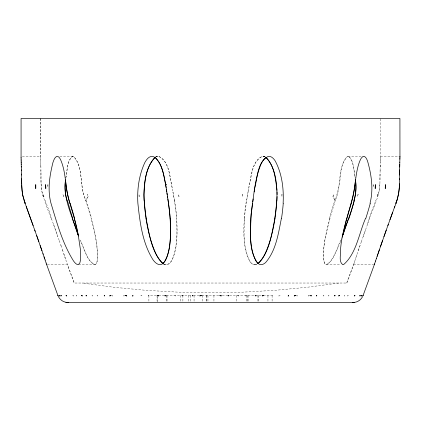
<?xml version="1.0" encoding="UTF-8"?>
<svg xmlns="http://www.w3.org/2000/svg" width="421" height="421" viewBox="0 0 421 421"><rect width="100%" height="100%" fill="white"/><g stroke="black" fill="none" stroke-linecap="round" stroke-linejoin="round"><path stroke-width="0.32" stroke-dasharray="2.1 1.58" d="M40.558 118.48L40.537 156.48M40.721 118.48L40.542 156.601M379.879 183.761C379.616 198.586 370.785 211.579 367.028 225.614M379.937 179.778L380.126 169.868M380.037 174.068C379.816 181.588 380.495 189.418 377.637 196.565M380.105 170.731L380.263 163.948M380.189 167.042L380.305 162.138M380.3 162.469L380.342 160.796M380.384 159.149L380.426 157.612M380.426 157.728L380.442 118.48M380.337 161.043L380.389 159.001M244.385 218.494C244.169 233.034 242.396 249.6 250.59 262.436C251.484 263.472 252.663 264.356 254.042 264.577A4.668 4.215 -43.1 0 0 255.51 264.556L256.773 264.172M238.754 295.395L238.702 296.079L237.497 295.395M245.701 295.395L245.638 296.079L246.348 295.395M65.781 177.999C67.539 171.173 66.476 161.469 72.391 156.48A4.936 2.9 87.9 0 1 73.564 156.465C83.437 166.521 79.364 184.024 84.505 196.565C91.01 217.078 98.098 238.307 97.335 260.078C97.025 261.63 96.862 263.814 95.193 264.556A4.678 2.61 67.8 0 1 94.183 264.546C86.337 259.373 84.458 248.458 80.243 240.686M65.755 178.141C67.602 171.331 66.381 161.396 72.433 156.465A4.936 2.9 88 0 1 73.607 156.48C84.074 167.932 79.111 186.935 85.873 200.585L88.131 196.565L87.352 194.265L87.894 196.565L85.873 200.585M264.983 156.812L263.935 156.465A4.931 4.689 -84.5 0 0 262.036 156.48C251 162.117 251.205 178.615 248.543 189.129M248.79 187.624L249.011 186.261M248.306 190.55L248.569 188.976M248.343 190.324L247.816 193.371M248.095 191.76L246.506 200.585M249.258 184.719C251.863 175.546 252.058 161.111 262.109 156.465A4.931 4.689 -84.4 0 1 264.004 156.48L265.062 156.849M247.653 194.265C244.275 216.068 240.196 240.307 249.611 261.125C251.095 263.888 254.268 265.304 257.347 264.625M335.127 200.585L333.106 196.565L333.648 194.265L332.869 196.565L335.127 200.585C341.91 186.992 336.889 167.868 347.393 156.48A4.936 2.9 -87.9 0 1 348.609 156.48C354.593 161.475 353.419 171.31 355.245 178.141M329.759 218.494C326.712 232.855 321.544 247.911 324.259 262.693C324.58 263.583 325.207 264.625 326.27 264.63L340.536 264.625M346.636 283.033L353.614 264.583L346.904 283.033L74.096 283.033L66.671 262.436M353.64 264.509L354.087 263.151M354.061 263.23L354.824 260.936M354.761 261.125L355.682 258.362M355.571 258.694L356.35 256.373M356.198 256.826L357.271 253.642M357.061 254.268L360.06 245.469M358.271 250.7L361.718 240.686M361.35 241.749L365.444 230.071M363.118 236.67L369.585 218.494M341.647 238.397C341.289 240.554 324.807 281.107 323.439 256.826C323.36 232.35 333.758 209.732 338.937 186.261C341.236 176.804 339.652 163.606 347.436 156.465M340.994 240.054C336.468 247.743 334.979 260.262 326.27 264.63M148.971 295.395L148.529 296.079L148.413 295.395L156.786 295.353M183.503 295.395L182.298 296.079L182.246 295.395M124.774 295.621L123.832 296.079L123.679 295.395L125.248 295.395M155.938 156.849L156.996 156.48A4.931 4.689 84.8 0 1 158.959 156.48M256.852 264.135L254.721 264.63M156.017 156.812L157.065 156.465M167.058 264.556C170.61 263.73 172.231 259.857 173.463 256.826C179.872 235.192 176.62 212.121 172.657 190.324M338.921 283.033L306.977 287.29L274.892 290.337L242.68 292.163L210.5 292.774L178.32 292.163L146.108 290.337L114.023 287.29L82.079 283.033M22.35 156.37L40.537 156.433M59.861 156.37L72.996 156.37M155.57 156.37L157.98 156.37M263.02 156.37L265.43 156.37M348.004 156.37L363.113 156.37M380.463 156.37L399.95 156.37M47.31 264.63L67.397 264.625L74.364 283.033M78.58 264.63L94.809 264.625M163.027 264.63L166.411 264.625M353.603 264.63L373.69 264.63M111.381 295.395L112.386 295.395L112.56 296.079L111.439 295.621M158.638 295.353L164.206 295.353M166.427 295.353L193.002 295.353M193.455 295.353L199.17 295.353M201.906 295.353L219.078 295.353M222.235 295.353L262.015 295.353M263.304 295.353L272.587 295.395L272.471 296.079L272.029 295.395M296.279 295.395L297.321 295.395L297.168 296.079L296.226 295.621M165.49 264.556L164.227 264.172M158.891 156.465C170.042 161.932 169.758 178.683 172.457 189.129M158.964 156.48C169.674 161.959 169.563 177.462 172.21 187.624M164.337 264.22L165.421 264.546A4.678 4.226 43.1 0 0 167.121 264.546C168.721 264.225 169.989 263.051 170.931 261.778C178.341 248.827 176.957 232.866 176.615 218.494M348.567 156.465L349.74 157.296A8.21 4.815 -88.1 0 1 350.004 157.622A9.857 5.773 -88.2 0 1 350.609 158.512C353.666 164.516 354.266 171.426 355.219 177.999M174.652 295.395L175.362 296.079L175.299 295.395M80.006 240.054C84.289 246.648 86.373 261.846 95.135 264.577C96.309 264.188 96.725 262.846 97.019 261.778C98.935 247.195 94.42 232.597 91.241 218.494M40.695 162.138C41.574 175.415 39.106 189.482 45.326 201.859M51.415 218.494L57.882 236.67M53.53 224.367L59.65 241.749M59.282 240.686L61.271 246.443M60.94 245.469L62.729 250.7M62.429 249.821L65.318 258.362M43.363 196.565C40.027 188.061 41.416 178.751 40.874 169.868M63.729 253.642L64.65 256.373M64.802 256.826L65.892 260.078M65.808 259.831L66.707 262.546M174.494 200.585L172.936 191.965M172.431 188.976L172.694 190.55M40.542 156.57L40.616 159.149M40.611 159.001L40.637 159.969M40.632 159.78L40.7 162.469M40.748 164.395L40.811 167.042M272.108 295.353L272.108 301.868M267.945 295.353L267.945 301.868M258.547 295.353L258.547 301.868M257.936 295.353L257.936 301.868M248.074 295.353L248.074 301.868M247.464 295.353L247.464 301.868M246.48 295.353L246.48 301.868M236.618 295.353L236.618 301.868M213.936 295.353L213.936 301.868M207.953 295.353L207.953 301.868M206.5 295.353L206.5 301.868M206.316 295.353L206.316 301.868M202.296 295.353L202.296 301.868M194.065 295.353L194.065 301.868M190.839 295.353L190.839 301.868M188.497 295.353L188.497 301.868M182.888 295.353L182.888 301.868M180.646 295.353L180.646 301.868M167.037 295.353L167.037 301.868M166.711 295.353L166.711 301.868M157.791 296.652L157.791 301.868M157.075 295.353L157.075 301.868M148.892 295.353L148.892 301.868M174.604 200.575A202.296 185.724 30.4 0 1 176.709 218.499M86.194 200.549A202.296 126.416 64 0 1 91.562 218.499M369.075 218.536A202.301 18.898 -69.9 0 1 375.8 200.175M244.296 218.499A202.285 185.714 -30.4 0 1 246.401 200.58M45.168 200.217A202.29 18.84 69.9 0 1 51.878 218.536M329.443 218.499A202.296 126.405 -64 0 1 334.811 200.549M45.052 202.154A202.222 18.214 69.9 0 1 51.473 219.715M281.991 194.265L281.975 196.565L281.675 196.565L281.991 194.265M47.91 184.719L47.862 187.135L47.91 184.719M373.222 184.719L373.138 187.135L373.222 184.719M76.838 295.395L76.811 296.079L76.569 295.395L76.838 295.395M242.428 194.265L242.285 196.565L241.954 196.565L242.428 194.265M279.007 295.395L278.881 296.079L280.186 295.395L279.007 295.395M358.103 194.265L357.45 196.565L358.103 194.265M308.614 295.395L308.44 296.079L310.124 295.395L308.614 295.395M323.933 295.395L323.728 296.079L323.107 295.395L323.933 295.395M328.564 295.395L328.348 296.079L329.017 295.395L328.564 295.395M377.832 194.265L377.042 196.565L377.832 194.265M344.431 295.395L344.189 296.079L344.431 295.395M347.693 295.395L347.446 296.079L348.278 295.395L347.693 295.395M97.893 295.395L97.272 296.079L97.067 295.395L97.893 295.395M43.958 196.565L43.168 194.265L43.958 196.565M63.55 196.565L62.897 194.265L63.55 196.565M139.325 196.565L139.025 196.565L139.009 194.265L139.325 196.565M179.046 196.565L178.715 196.565L178.572 194.265L179.046 196.565M73.307 295.395L72.722 295.395L73.554 296.079L73.307 295.395M92.436 295.395L91.983 295.395L92.652 296.079L92.436 295.395M141.993 295.395L140.814 295.395L142.119 296.079L141.993 295.395"/><path stroke-width="0.63" d="M21.076 157.386L21.071 118.48L399.929 118.48L399.95 156.412M399.424 183.761C399.518 192.05 397.419 200.191 394.298 207.821M399.492 178.72L399.297 187.613L398.655 193.171L397.371 198.949L395.945 203.232L396.887 200.585M399.476 179.778L399.645 169.868M399.55 175.036L399.808 162.138M399.703 167.042L399.761 164.395M276.871 200.585C277.297 186.035 276.35 168.111 265.772 157.244M399.882 159.149L399.897 158.396M399.803 162.469L399.882 159.001M399.939 156.849L399.945 156.549L399.918 157.612M399.897 158.512L399.918 157.543M277.071 196.565C275.981 216.215 273.113 236.228 264.877 254.268C263.114 257.61 261.204 261.136 258.089 263.42M283.123 203.232C283.886 188.819 282.059 173.626 275.123 160.796C273.871 158.938 272.255 156.986 269.956 156.465A4.936 4.689 -85.1 0 0 268.061 156.48C257.347 161.932 257.499 177.504 254.847 187.613M65.565 179.778C64.455 186.729 64.881 193.886 67.107 200.585M65.492 180.609C63.003 199.912 73.254 218.036 78.453 236.07M355.435 180.609C353.293 204.543 341.81 226.577 340.473 250.7C340.878 254.879 338.663 261.478 342.583 264.556A4.678 2.605 -67.6 0 0 343.71 264.509C356.44 253.374 358.992 233.355 365.491 218.494M252.721 201.859L253.158 198.949M254.195 191.95L254.716 188.492M274.934 218.494C271.55 233.797 269.903 252.121 257.947 263.514M281.37 218.494C278.355 233.566 276.081 250.384 265.709 262.436C264.614 263.446 263.314 264.335 261.82 264.577A4.673 4.215 -42.8 0 1 260.189 264.525C258.362 264.109 257.01 262.63 256.026 261.125C248.722 246.648 250.353 229.492 251.205 213.815C253.7 197.102 254.452 179.688 261.109 163.948C262.394 161.448 263.872 158.822 266.277 157.244M342.799 234.923L346.615 218.494M370.022 203.232C373.68 189.287 371.401 174.415 367.459 160.796C366.744 159.212 366.054 157.222 364.333 156.465A4.936 2.9 -88.2 0 0 363.16 156.48C360.913 157.601 360.171 160.343 359.25 162.469C354.661 175.662 355.698 190.034 351.103 203.232M353.893 200.585C356.203 193.749 356.487 186.445 355.382 179.351M348.641 218.494L342.089 237.249M363.128 295.395L374.358 264.577M374.343 264.62L374.595 263.856M374.574 263.93L375.579 260.936M375.516 261.125L376.448 258.362M376.332 258.694L377.837 254.268M377.121 256.373L382.526 240.686M378.053 253.642L379.358 249.821M380.526 246.443L386.267 230.071M383.931 236.67L388.299 224.367M387.857 225.614L392.582 212.526M389.951 219.773L394.772 206.532M342.989 234.871C347.972 217.341 357.924 199.722 355.55 180.983M395.945 203.232L396.477 201.859M362.534 296.737C360.934 299.805 357.787 302.015 354.345 302.42M162.99 263.42C166.558 260.21 167.626 255.152 168.753 250.7C172.178 232.608 170.284 214.036 167.405 196.002M155.138 157.296C144.682 168.468 143.645 185.866 144.129 200.585M155.228 157.244C145.624 166.684 144.677 181.935 143.882 194.76C144.771 215.015 147.676 235.665 156.123 254.268C157.933 257.678 159.885 261.33 163.148 263.578M353.614 302.494L354.424 302.42M352.493 302.52L353.461 302.494M165.548 183.761L165.7 184.719L166.411 184.719L165.548 183.761C163.637 174.889 162.274 164.748 155.67 157.949A8.431 8.015 85.4 0 0 154.944 157.386L152.87 156.465A4.936 4.689 85.2 0 0 150.976 156.48C148.055 157.233 146.287 160.022 144.882 162.469C138.993 175.083 137.02 189.397 137.877 203.232C139.935 222.667 142.482 243.264 153.202 260.078C154.686 261.973 156.47 263.951 158.912 264.525A4.673 4.215 42.7 0 0 160.548 264.577C162.217 264.304 163.548 263.093 164.522 261.778C171.915 248.822 170.516 232.866 170.179 218.494M21.587 184.719L22.634 194.76L25.055 203.232L22.892 196.002L21.945 190.324L21.429 174.068M164.764 295.353L165.927 295.395L165.106 296.079L165.021 295.395M58.466 296.737C59.956 299.578 62.771 301.715 65.934 302.294M67.307 302.494L67.776 302.494M68.276 302.52L352.724 302.52M353.224 302.494L353.693 302.494M67.539 302.494L68.507 302.52M66.576 302.42L67.386 302.494M65.855 302.294L66.655 302.42M154.807 157.296C163.211 164.716 164.001 177.325 166.153 187.613M265.861 157.296C274.581 165.564 275.445 179.041 277.002 190.324M162.811 263.351C151.155 251.8 149.376 233.776 146.066 218.494M257.926 263.351C248.274 250.974 250.884 233.181 250.821 218.494A202.79 185.629 -31.8 0 1 252.553 203.232M24.523 201.859L25.055 203.232M26.228 206.532L35.159 231.266M78.022 234.923L72.359 218.494M46.652 264.599L57.872 295.395M33.143 225.614L24.113 200.585M34.733 230.071L38.848 241.749M36.664 235.528L41.942 250.7M40.137 245.469L43.163 254.268M42.947 253.642L44.552 258.362M44.031 256.826L45.136 260.078M45.052 259.831L46.168 263.151M46.126 263.036L46.657 264.62M65.623 181.056C66.897 199.607 75.254 216.62 78.185 234.871M69.897 203.232C64.929 189.161 66.613 173.547 60.635 159.78C59.898 158.449 59.061 156.68 57.393 156.38A4.931 2.9 88.2 0 0 56.624 156.48C54.42 157.601 53.788 160.359 52.951 162.469C49.657 175.668 47.326 189.85 50.978 203.232C56.951 223.014 62.518 243.491 73.622 261.125C74.701 262.467 75.822 264.067 77.559 264.583A4.647 2.589 67.6 0 0 78.359 264.577L79.764 263.151L80.579 259.831L80.448 249.821L78.327 235.528L74.385 218.494M165.7 184.719L167.221 194.76M168.484 203.232L167.842 198.949M166.384 189.129L166.805 191.95M166.984 193.171L167.653 197.696M277.081 191.918L277.118 194.597M21.071 157.296L21.118 159.149M21.118 159.001L21.166 161.043M21.161 160.796L21.197 162.469M21.192 162.138L21.239 164.395M21.229 163.948L21.297 167.042M21.287 166.421L21.371 170.731M21.355 169.868L21.45 175.036M21.508 178.72L21.576 183.761M168.416 203.232A202.759 185.561 31.9 0 1 170.116 218.494M283.249 203.222A202.78 175.562 -46.9 0 1 281.502 218.499M276.708 200.601A202.29 174.078 -47.8 0 1 274.76 218.494M370.317 203.196A202.759 98.472 -67 0 1 365.781 218.504M354.272 200.528A202.296 96.635 -67.1 0 1 349.009 218.504M70.096 203.211A202.759 125.132 64.2 0 1 74.591 218.499M146.25 218.494A202.29 174.062 47.8 0 1 144.303 200.601M72.733 218.488A202.29 95.951 67.1 0 1 67.492 200.643M346.815 218.494A202.78 124.774 -64.3 0 1 351.303 203.248M35.743 184.719L35.738 188.492L35.743 184.719M221.146 295.395L221.13 296.079L219.541 295.395L221.146 295.395M375.332 184.719L375.216 188.492L375.332 184.719M385.383 184.719L385.262 188.492L385.383 184.719M228.219 295.395L228.187 296.079L228.55 295.395L228.219 295.395M61.161 295.395L61.103 296.079L60.834 295.395L61.161 295.395M255.979 295.395L255.894 296.079L255.073 295.395L255.979 295.395M132.878 295.395L132.789 296.079L132.878 295.395M262.704 295.395L262.615 296.079L263.641 295.395L262.704 295.395M288.353 295.395L288.211 296.079L288.353 295.395M294.379 295.395L294.226 296.079L295.752 295.395L294.379 295.395M311.308 295.395L311.13 296.079L310.13 295.395L311.308 295.395M316.534 295.395L316.345 296.079L316.813 295.395L316.534 295.395M335.027 295.395L334.8 296.079L334.506 295.395L335.027 295.395M338.994 295.395L338.763 296.079L339.552 295.395L338.994 295.395M354.535 295.395L354.272 296.079L355.071 295.395L354.535 295.395M360.166 295.395L359.897 296.079L359.839 295.395L360.166 295.395M361.397 295.395L361.129 296.079L361.397 295.395M363.049 295.395L362.77 296.079L363.055 295.395M86.494 295.395L86.2 296.079L85.973 295.395L86.494 295.395M110.87 295.395L109.87 296.079L109.692 295.395L110.87 295.395M201.459 295.395L199.87 296.079L199.854 295.395L201.459 295.395M45.668 184.719L45.784 188.492L45.668 184.719M59.603 295.395L59.871 296.079L59.603 295.395M66.465 295.395L65.929 295.395L66.728 296.079L66.465 295.395M82.006 295.395L81.448 295.395L82.237 296.079L82.006 295.395M104.466 295.395L104.187 295.395L104.655 296.079L104.466 295.395M126.621 295.395L125.248 295.395L126.774 296.079L126.621 295.395M158.296 295.395L157.359 295.395L158.385 296.079L158.296 295.395M192.781 295.395L192.45 295.395L192.813 296.079L192.781 295.395M58.23 296.079L57.945 295.395L58.23 296.079"/></g></svg>
